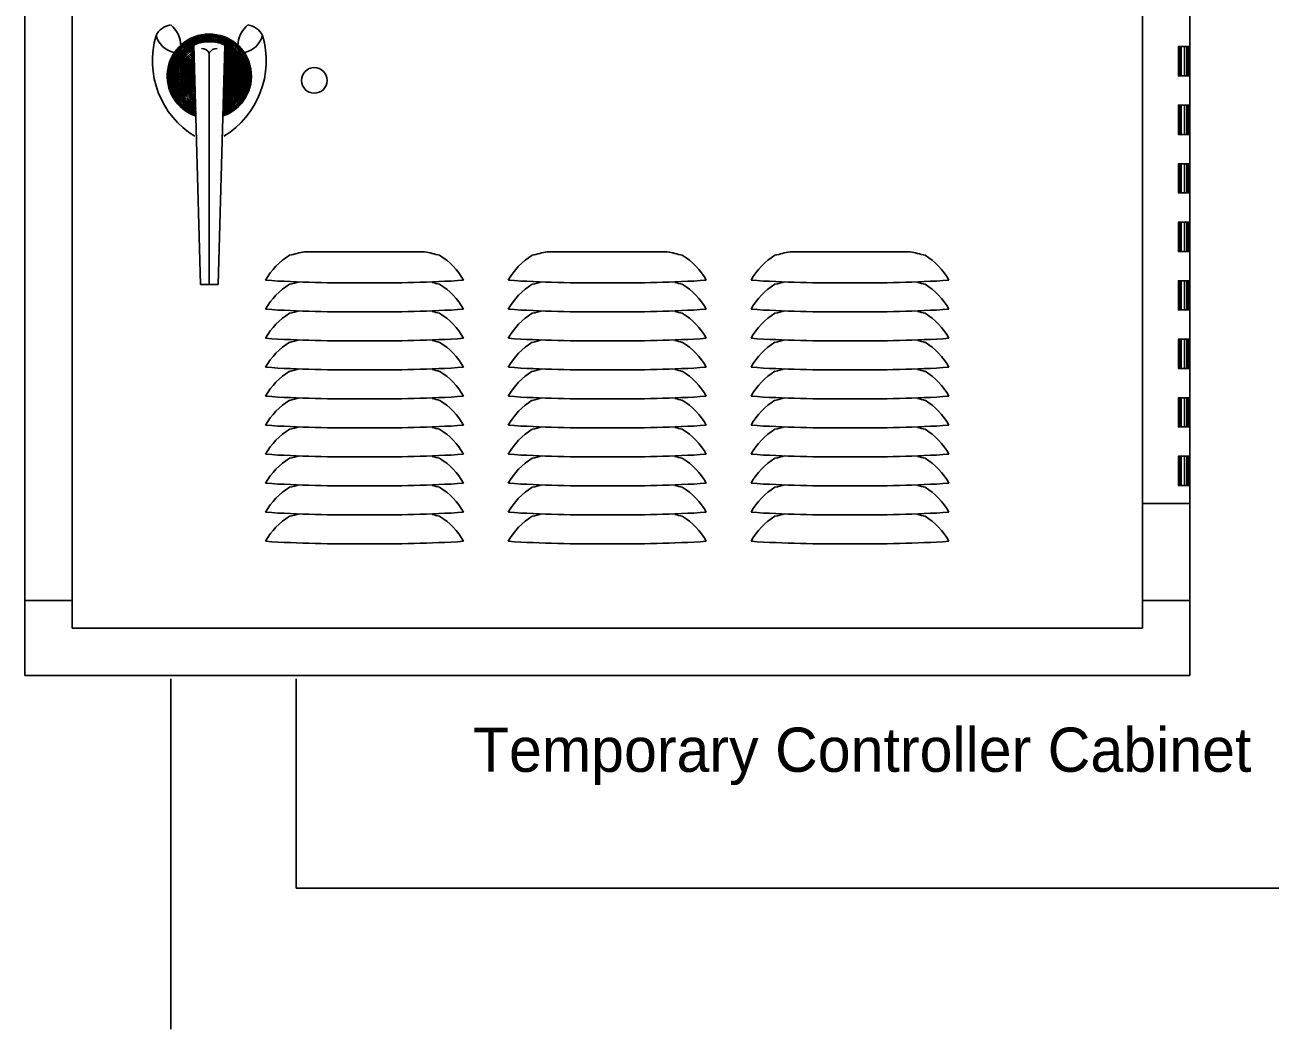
# Model space of a CAD drawing. Extents: x 998230 to 998910, y 999277 to 999717.
# Drawn here: x 998419.2 to 998486.9, y 999528.3 to 999582.8 of the extents above; entities that cross this region are included whole.
import ezdxf

# ---------------------------------------------------------------- set-up
doc = ezdxf.new("R2010")
doc.units = 0
for name, color, linetype in [('Design_EX_Roadway Notes', 7, 'Continuous'), ('Signals_EX_Above Ground', 7, 'Continuous'), ('Signals_EX_Detector Loop', 7, 'Continuous')]:
    doc.layers.add(name, color=color, linetype=linetype)

msp = doc.modelspace()

# ---------------------------------------------------------------- linework, layer by layer
at = {"layer": 'Signals_EX_Above Ground'}
for p, q in [((998428.411, 999581.671), (998428.778, 999568.671)), ((998429.252, 999568.671), (998429.252, 999581.252)), ((998430.092, 999581.648), (998429.725, 999568.671)), ((998481.922, 999581.581), (998481.922, 999580.001)), ((998481.95, 999581.584), (998481.95, 999580.006)), ((998482.029, 999581.587), (998482.029, 999580.006)), ((998482.206, 999581.584), (998482.206, 999580.006)), ((998482.333, 999581.587), (998482.333, 999580.006)), ((998482.382, 999581.584), (998482.382, 999580.006)), ((998482.419, 999581.584), (998482.419, 999580.006)), ((998482.441, 999581.584), (998482.441, 999580.006)), ((998482.466, 999581.587), (998482.466, 999580.006)), ((998481.922, 999578.404), (998481.922, 999576.826)), ((998481.95, 999578.408), (998481.95, 999576.831)), ((998482.029, 999578.411), (998482.029, 999576.831)), ((998482.206, 999578.408), (998482.206, 999576.831)), ((998482.333, 999578.411), (998482.333, 999576.831)), ((998482.382, 999578.408), (998482.382, 999576.831)), ((998482.419, 999578.408), (998482.419, 999576.831)), ((998482.441, 999578.408), (998482.441, 999576.831)), ((998482.466, 999578.411), (998482.466, 999576.831)), ((998481.922, 999575.229), (998481.922, 999573.65)), ((998481.95, 999575.233), (998481.95, 999573.656)), ((998482.029, 999575.236), (998482.029, 999573.656)), ((998482.206, 999575.233), (998482.206, 999573.656)), ((998482.333, 999575.236), (998482.333, 999573.656)), ((998482.382, 999575.233), (998482.382, 999573.656)), ((998482.419, 999575.233), (998482.419, 999573.656)), ((998482.441, 999575.233), (998482.441, 999573.656)), ((998482.466, 999575.236), (998482.466, 999573.656)), ((998481.922, 999572.054), (998481.922, 999570.473)), ((998481.95, 999572.057), (998481.95, 999570.481)), ((998482.029, 999572.061), (998482.029, 999570.481)), ((998482.206, 999572.057), (998482.206, 999570.481)), ((998482.333, 999572.061), (998482.333, 999570.481)), ((998482.382, 999572.057), (998482.382, 999570.481)), ((998482.419, 999572.057), (998482.419, 999570.481)), ((998482.441, 999572.057), (998482.441, 999570.481)), ((998482.466, 999572.061), (998482.466, 999570.481)), ((998434.425, 999570.455), (998437.683, 999570.455)), ((998440.94, 999570.455), (998437.683, 999570.455)), ((998447.605, 999570.455), (998450.862, 999570.455)), ((998454.12, 999570.455), (998450.862, 999570.455)), ((998460.784, 999570.455), (998464.041, 999570.455)), ((998467.299, 999570.455), (998464.041, 999570.455)), ((998428.778, 999568.671), (998429.725, 999568.671)), ((998481.922, 999568.877), (998481.922, 999567.298)), ((998481.95, 999568.882), (998481.95, 999567.304)), ((998482.029, 999568.885), (998482.029, 999567.304)), ((998482.206, 999568.882), (998482.206, 999567.304)), ((998482.333, 999568.885), (998482.333, 999567.304)), ((998482.382, 999568.882), (998482.382, 999567.304)), ((998482.419, 999568.882), (998482.419, 999567.304)), ((998482.441, 999568.882), (998482.441, 999567.304)), ((998482.466, 999568.885), (998482.466, 999567.304)), ((998481.922, 999565.702), (998481.922, 999564.123)), ((998481.95, 999565.706), (998481.95, 999564.128)), ((998482.029, 999565.709), (998482.029, 999564.128)), ((998482.206, 999565.706), (998482.206, 999564.128)), ((998482.333, 999565.709), (998482.333, 999564.128)), ((998482.382, 999565.706), (998482.382, 999564.128)), ((998482.419, 999565.706), (998482.419, 999564.128)), ((998482.441, 999565.706), (998482.441, 999564.128)), ((998482.466, 999565.709), (998482.466, 999564.128)), ((998481.922, 999562.526), (998481.922, 999560.948)), ((998481.95, 999562.529), (998481.95, 999560.953)), ((998482.029, 999562.533), (998482.029, 999560.953)), ((998482.206, 999562.529), (998482.206, 999560.953)), ((998482.333, 999562.533), (998482.333, 999560.953)), ((998482.382, 999562.529), (998482.382, 999560.953)), ((998482.419, 999562.529), (998482.419, 999560.953)), ((998482.441, 999562.529), (998482.441, 999560.953)), ((998482.466, 999562.533), (998482.466, 999560.953)), ((998481.922, 999559.351), (998481.922, 999557.771)), ((998481.95, 999559.354), (998481.95, 999557.776)), ((998482.029, 999559.357), (998482.029, 999557.776)), ((998482.206, 999559.354), (998482.206, 999557.776)), ((998482.333, 999559.357), (998482.333, 999557.776)), ((998482.382, 999559.354), (998482.382, 999557.776)), ((998482.419, 999559.354), (998482.419, 999557.776)), ((998482.441, 999559.354), (998482.441, 999557.776)), ((998482.466, 999559.357), (998482.466, 999557.776)), ((998482.488, 999556.784), (998479.916, 999556.784)), ((998421.81, 999551.522), (998419.237, 999551.522)), ((998482.488, 999551.522), (998479.916, 999551.522)), ((998479.916, 999550.034), (998421.81, 999550.034))]:
    msp.add_line(p, q, dxfattribs=at)
for points in [[(998419.237, 999624.161), (998482.488, 999624.161), (998482.488, 999547.461), (998419.237, 999547.461)], [(998482.488, 999581.589), (998481.87, 999581.589), (998481.87, 999580.001), (998482.488, 999580.001)], [(998482.488, 999578.414), (998481.87, 999578.414), (998481.87, 999576.826), (998482.488, 999576.826)], [(998482.488, 999575.237), (998481.87, 999575.237), (998481.87, 999573.65), (998482.488, 999573.65)], [(998482.488, 999572.062), (998481.87, 999572.062), (998481.87, 999570.473), (998482.488, 999570.473)], [(998482.488, 999568.886), (998481.87, 999568.886), (998481.87, 999567.298), (998482.488, 999567.298)], [(998482.488, 999565.711), (998481.87, 999565.711), (998481.87, 999564.123), (998482.488, 999564.123)], [(998482.488, 999562.535), (998481.87, 999562.535), (998481.87, 999560.948), (998482.488, 999560.948)], [(998482.488, 999559.359), (998481.87, 999559.359), (998481.87, 999557.771), (998482.488, 999557.771)]]:
    msp.add_lwpolyline(points, close=True, dxfattribs=at)
for points in [[(998421.81, 999550.034), (998421.81, 999613.076)], [(998479.916, 999613.076), (998479.916, 999550.034)], [(998481.87, 999572.062), (998482.488, 999572.062), (998482.488, 999573.65), (998481.87, 999573.65)], [(998481.87, 999568.886), (998482.488, 999568.886), (998482.488, 999570.473), (998481.87, 999570.473)], [(998481.87, 999565.711), (998482.488, 999565.711), (998482.488, 999567.298), (998481.87, 999567.298)]]:
    msp.add_lwpolyline(points, dxfattribs=at)
msp.add_circle((998434.952, 999579.756), 0.696, dxfattribs=at)
for centre, radius, start, end in [((998427.289, 999581.741), 1.037, 97.58881, 153.87552), ((998426.242, 999581.635), 1.455, 0.23248, 51.25229), ((998432.26, 999581.635), 1.455, 128.74771, 179.76752), ((998431.212, 999581.741), 1.037, 26.12448, 82.41119), ((998430.978, 999580.833), 4.818, 163.5395, 238.50954), ((998427.636, 999582.566), 1.33, 196.08463, 256.33009), ((998429.251, 999579.988), 2.286, 289.20747, 251.58679), ((998429.251, 999579.988), 2.247, 289.57728, 251.58679), ((998429.251, 999579.988), 2.185, 290.20697, 251.58679), ((998429.251, 999579.988), 2.122, 290.87998, 249.90621), ((998429.251, 999579.988), 2.045, 291.75555, 248.6401), ((998429.251, 999579.988), 1.984, 292.51164, 248.904), ((998429.251, 999579.988), 1.932, 293.20091, 248.06026), ((998427.523, 999580.833), 4.818, 301.49046, 16.4605), ((998430.866, 999582.566), 1.33, 283.66991, 343.91537), ((998429.251, 999579.988), 1.881, 116.57933, 247.77987), ((998429.251, 999579.988), 1.826, 117.95288, 244.99403), ((998429.251, 999579.988), 1.76, 118.41295, 244.99403), ((998429.251, 999579.988), 1.684, 119.73001, 243.67973), ((998429.251, 999579.988), 1.593, 121.48968, 241.92006), ((998429.251, 999579.988), 1.521, 123.05761, 240.35213), ((998429.251, 999579.85), 2.007, 65.20951, 114.79049), ((998429.251, 999579.988), 1.881, 63.46642, 116.54987), ((998428.809, 999580.972), 0.524, 32.36476, 87.97922), ((998429.693, 999580.972), 0.524, 92.02078, 147.63524), ((998429.251, 999579.988), 1.881, 293.90642, 63.43564), ((998429.251, 999579.988), 1.826, 294.72911, 62.18398), ((998429.251, 999579.988), 1.765, 295.69033, 61.65172), ((998429.251, 999579.988), 1.694, 296.92635, 60.41571), ((998429.251, 999579.988), 1.632, 298.1133, 59.22875), ((998429.251, 999579.988), 1.569, 299.41617, 57.92589), ((998429.251, 999579.988), 1.515, 300.63453, 56.70753), ((998429.251, 999579.988), 1.437, 125.11994, 238.2898), ((998429.251, 999579.988), 1.363, 127.18279, 236.22696), ((998429.251, 999579.988), 1.279, 129.91175, 233.49799), ((998429.251, 999579.988), 1.201, 132.90977, 230.49997), ((998429.251, 999579.988), 1.129, 136.19181, 227.21794), ((998429.251, 999579.988), 1.064, 139.72408, 223.68566), ((998429.251, 999579.988), 0.981, 145.44167, 217.96807), ((998429.251, 999579.988), 1.465, 301.85541, 55.48665), ((998429.251, 999579.988), 1.403, 303.52901, 53.81305), ((998429.251, 999579.988), 1.341, 305.40033, 51.94173), ((998429.251, 999579.988), 1.284, 307.3391, 50.00296), ((998429.251, 999579.988), 1.231, 309.3393, 48.00275), ((998429.251, 999579.988), 1.169, 311.99902, 45.34304), ((998429.251, 999579.988), 1.112, 314.80341, 42.53865), ((998429.251, 999579.988), 1.038, 319.23966, 38.1024), ((998429.251, 999579.988), 0.985, 323.17187, 34.17018), ((998429.251, 999579.988), 0.92, 151.00628, 212.40346), ((998429.251, 999579.988), 0.853, 159.76823, 203.64152), ((998429.251, 999579.988), 0.919, 329.46118, 27.88088), ((998429.251, 999579.988), 0.858, 337.78561, 19.55644), ((998436.775, 999558.698), 11.991, 101.307, 105.3205), ((998438.588, 999558.698), 11.991, 74.6795, 78.693), ((998449.955, 999558.698), 11.991, 101.307, 105.3205), ((998451.768, 999558.698), 11.991, 74.6795, 78.693), ((998463.134, 999558.698), 11.991, 101.307, 105.3205), ((998464.947, 999558.698), 11.991, 74.6795, 78.693), ((998435.461, 999567.187), 3.592, 121.07616, 151.35008), ((998439.903, 999567.187), 3.592, 28.64993, 58.92384), ((998448.64, 999567.187), 3.592, 121.07616, 151.35008), ((998453.082, 999567.187), 3.592, 28.64993, 58.92384), ((998461.82, 999567.187), 3.592, 121.07616, 151.35008), ((998466.262, 999567.187), 3.592, 28.64993, 58.92384), ((998436.672, 999636.932), 68.163, 266.33028, 270.84904), ((998435.461, 999565.613), 3.592, 121.07616, 151.35008), ((998436.775, 999557.124), 11.991, 102.71933, 105.3205), ((998438.692, 999636.932), 68.163, 269.15096, 273.66973), ((998438.588, 999557.124), 11.991, 74.6795, 76.65968), ((998439.903, 999565.613), 3.592, 28.64993, 58.92384), ((998449.851, 999636.932), 68.163, 266.33028, 270.84904), ((998448.64, 999565.613), 3.592, 121.07616, 151.35008), ((998449.955, 999557.124), 11.991, 102.71933, 105.3205), ((998451.871, 999636.932), 68.163, 269.15096, 273.66973), ((998451.768, 999557.124), 11.991, 74.6795, 76.65968), ((998453.082, 999565.613), 3.592, 28.64993, 58.92384), ((998463.031, 999636.932), 68.163, 266.33028, 270.84904), ((998461.82, 999565.613), 3.592, 121.07616, 151.35008), ((998463.134, 999557.124), 11.991, 102.71933, 105.3205), ((998465.051, 999636.932), 68.163, 269.15096, 273.66973), ((998464.947, 999557.124), 11.991, 74.6795, 76.65968), ((998466.262, 999565.613), 3.592, 28.64993, 58.92384), ((998436.672, 999635.358), 68.163, 266.33028, 270.84904), ((998435.461, 999564.039), 3.592, 121.07616, 151.35008), ((998436.775, 999555.55), 11.991, 102.71933, 105.3205), ((998438.692, 999635.358), 68.163, 269.15096, 273.66973), ((998438.588, 999555.55), 11.991, 74.6795, 76.65968), ((998439.903, 999564.039), 3.592, 28.64993, 58.92384), ((998449.851, 999635.358), 68.163, 266.33028, 270.84904), ((998448.64, 999564.039), 3.592, 121.07616, 151.35008), ((998449.955, 999555.55), 11.991, 102.71933, 105.3205), ((998451.871, 999635.358), 68.163, 269.15096, 273.66973), ((998451.768, 999555.55), 11.991, 74.6795, 76.65968), ((998453.082, 999564.039), 3.592, 28.64993, 58.92384), ((998463.031, 999635.358), 68.163, 266.33028, 270.84904), ((998461.82, 999564.039), 3.592, 121.07616, 151.35008), ((998463.134, 999555.55), 11.991, 102.71933, 105.3205), ((998465.051, 999635.358), 68.163, 269.15096, 273.66973), ((998464.947, 999555.55), 11.991, 74.6795, 76.65968), ((998466.262, 999564.039), 3.592, 28.64993, 58.92384), ((998436.672, 999633.783), 68.163, 266.33028, 270.84904), ((998436.775, 999553.975), 11.991, 102.71933, 105.3205), ((998438.692, 999633.783), 68.163, 269.15096, 273.66973), ((998438.692, 999633.783), 68.163, 269.15096, 273.66973), ((998449.851, 999633.783), 68.163, 266.33028, 270.84904), ((998449.851, 999633.783), 68.163, 266.33028, 270.84904), ((998449.955, 999553.975), 11.991, 102.71933, 105.3205), ((998451.871, 999633.783), 68.163, 269.15096, 273.66973), ((998451.871, 999633.783), 68.163, 269.15096, 273.66973), ((998463.031, 999633.783), 68.163, 266.33028, 270.84904), ((998463.031, 999633.783), 68.163, 266.33028, 270.84904), ((998463.134, 999553.975), 11.991, 102.71933, 105.3205), ((998465.051, 999633.783), 68.163, 269.15096, 273.66973), ((998465.051, 999633.783), 68.163, 269.15096, 273.66973), ((998435.461, 999562.465), 3.592, 121.07616, 151.35008), ((998438.588, 999553.975), 11.991, 74.6795, 76.65968), ((998439.903, 999562.465), 3.592, 28.64993, 58.92384), ((998448.64, 999562.465), 3.592, 121.07616, 151.35008), ((998451.768, 999553.975), 11.991, 74.6795, 76.65968), ((998453.082, 999562.465), 3.592, 28.64993, 58.92384), ((998461.82, 999562.465), 3.592, 121.07616, 151.35008), ((998464.947, 999553.975), 11.991, 74.6795, 76.65968), ((998466.262, 999562.465), 3.592, 28.64993, 58.92384), ((998436.672, 999632.209), 68.163, 266.33028, 270.84904), ((998435.461, 999560.89), 3.592, 121.07616, 151.35008), ((998436.775, 999552.401), 11.991, 102.71933, 105.3205), ((998438.692, 999632.209), 68.163, 269.15096, 273.66973), ((998438.588, 999552.401), 11.991, 74.6795, 76.65968), ((998439.903, 999560.89), 3.592, 28.64993, 58.92384), ((998449.851, 999632.209), 68.163, 266.33028, 270.84904), ((998448.64, 999560.89), 3.592, 121.07616, 151.35008), ((998449.955, 999552.401), 11.991, 102.71933, 105.3205), ((998451.871, 999632.209), 68.163, 269.15096, 273.66973), ((998451.768, 999552.401), 11.991, 74.6795, 76.65968), ((998453.082, 999560.89), 3.592, 28.64993, 58.92384), ((998463.031, 999632.209), 68.163, 266.33028, 270.84904), ((998461.82, 999560.89), 3.592, 121.07616, 151.35008), ((998463.134, 999552.401), 11.991, 102.71933, 105.3205), ((998465.051, 999632.209), 68.163, 269.15096, 273.66973), ((998464.947, 999552.401), 11.991, 74.6795, 76.65968), ((998466.262, 999560.89), 3.592, 28.64993, 58.92384), ((998436.672, 999630.635), 68.163, 266.33028, 270.84904), ((998435.461, 999559.316), 3.592, 121.07616, 151.35008), ((998436.775, 999550.827), 11.991, 102.71933, 105.3205), ((998438.692, 999630.635), 68.163, 269.15096, 273.66973), ((998438.692, 999630.635), 68.163, 269.15096, 273.66973), ((998438.692, 999630.635), 68.163, 269.15096, 273.66973), ((998438.588, 999550.827), 11.991, 74.6795, 76.65968), ((998439.903, 999559.316), 3.592, 28.64993, 58.92384), ((998449.851, 999630.635), 68.163, 266.33028, 270.84904), ((998449.851, 999630.635), 68.163, 266.33028, 270.84904), ((998449.851, 999630.635), 68.163, 266.33028, 270.84904), ((998448.64, 999559.316), 3.592, 121.07616, 151.35008), ((998449.955, 999550.827), 11.991, 102.71933, 105.3205), ((998451.871, 999630.635), 68.163, 269.15096, 273.66973), ((998451.871, 999630.635), 68.163, 269.15096, 273.66973), ((998451.871, 999630.635), 68.163, 269.15096, 273.66973), ((998451.768, 999550.827), 11.991, 74.6795, 76.65968), ((998453.082, 999559.316), 3.592, 28.64993, 58.92384), ((998463.031, 999630.635), 68.163, 266.33028, 270.84904), ((998463.031, 999630.635), 68.163, 266.33028, 270.84904), ((998463.031, 999630.635), 68.163, 266.33028, 270.84904), ((998461.82, 999559.316), 3.592, 121.07616, 151.35008), ((998463.134, 999550.827), 11.991, 102.71933, 105.3205), ((998465.051, 999630.635), 68.163, 269.15096, 273.66973), ((998465.051, 999630.635), 68.163, 269.15096, 273.66973), ((998465.051, 999630.635), 68.163, 269.15096, 273.66973), ((998464.947, 999550.827), 11.991, 74.6795, 76.65968), ((998466.262, 999559.316), 3.592, 28.64993, 58.92384), ((998436.672, 999629.061), 68.163, 266.33028, 270.84904), ((998436.775, 999549.253), 11.991, 102.71933, 105.3205), ((998438.692, 999629.061), 68.163, 269.15096, 273.66973), ((998449.851, 999629.061), 68.163, 266.33028, 270.84904), ((998449.955, 999549.253), 11.991, 102.71933, 105.3205), ((998451.871, 999629.061), 68.163, 269.15096, 273.66973), ((998463.031, 999629.061), 68.163, 266.33028, 270.84904), ((998463.134, 999549.253), 11.991, 102.71933, 105.3205), ((998465.051, 999629.061), 68.163, 269.15096, 273.66973), ((998435.461, 999557.742), 3.592, 121.07616, 151.35008), ((998438.588, 999549.253), 11.991, 74.6795, 76.65968), ((998439.903, 999557.742), 3.592, 28.64993, 58.92384), ((998448.64, 999557.742), 3.592, 121.07616, 151.35008), ((998451.768, 999549.253), 11.991, 74.6795, 76.65968), ((998453.082, 999557.742), 3.592, 28.64993, 58.92384), ((998461.82, 999557.742), 3.592, 121.07616, 151.35008), ((998464.947, 999549.253), 11.991, 74.6795, 76.65968), ((998466.262, 999557.742), 3.592, 28.64993, 58.92384), ((998436.672, 999627.487), 68.163, 266.33028, 270.84904), ((998435.461, 999556.168), 3.592, 121.07616, 151.35008), ((998436.775, 999547.679), 11.991, 102.71933, 105.3205), ((998438.692, 999627.487), 68.163, 269.15096, 273.66973), ((998438.692, 999627.487), 68.163, 269.15096, 273.66973), ((998438.692, 999627.487), 68.163, 269.15096, 273.66973), ((998438.692, 999627.487), 68.163, 269.15096, 273.66973), ((998438.588, 999547.679), 11.991, 74.6795, 76.65968), ((998439.903, 999556.168), 3.592, 28.64993, 58.92384), ((998449.851, 999627.487), 68.163, 266.33028, 270.84904), ((998449.851, 999627.487), 68.163, 266.33028, 270.84904), ((998449.851, 999627.487), 68.163, 266.33028, 270.84904), ((998449.851, 999627.487), 68.163, 266.33028, 270.84904), ((998448.64, 999556.168), 3.592, 121.07616, 151.35008), ((998449.955, 999547.679), 11.991, 102.71933, 105.3205), ((998451.871, 999627.487), 68.163, 269.15096, 273.66973), ((998451.871, 999627.487), 68.163, 269.15096, 273.66973), ((998451.871, 999627.487), 68.163, 269.15096, 273.66973), ((998451.871, 999627.487), 68.163, 269.15096, 273.66973), ((998451.768, 999547.679), 11.991, 74.6795, 76.65968), ((998453.082, 999556.168), 3.592, 28.64993, 58.92384), ((998463.031, 999627.487), 68.163, 266.33028, 270.84904), ((998463.031, 999627.487), 68.163, 266.33028, 270.84904), ((998463.031, 999627.487), 68.163, 266.33028, 270.84904), ((998463.031, 999627.487), 68.163, 266.33028, 270.84904), ((998461.82, 999556.168), 3.592, 121.07616, 151.35008), ((998463.134, 999547.679), 11.991, 102.71933, 105.3205), ((998465.051, 999627.487), 68.163, 269.15096, 273.66973), ((998465.051, 999627.487), 68.163, 269.15096, 273.66973), ((998465.051, 999627.487), 68.163, 269.15096, 273.66973), ((998465.051, 999627.487), 68.163, 269.15096, 273.66973), ((998464.947, 999547.679), 11.991, 74.6795, 76.65968), ((998466.262, 999556.168), 3.592, 28.64993, 58.92384), ((998436.672, 999625.913), 68.163, 266.33028, 270.84904), ((998435.461, 999554.594), 3.592, 121.07616, 151.35008), ((998436.775, 999546.105), 11.991, 102.71933, 105.3205), ((998438.692, 999625.913), 68.163, 269.15096, 273.66973), ((998438.588, 999546.105), 11.991, 74.6795, 76.65968), ((998439.903, 999554.594), 3.592, 28.64993, 58.92384), ((998449.851, 999625.913), 68.163, 266.33028, 270.84904), ((998448.64, 999554.594), 3.592, 121.07616, 151.35008), ((998449.955, 999546.105), 11.991, 102.71933, 105.3205), ((998451.871, 999625.913), 68.163, 269.15096, 273.66973), ((998451.768, 999546.105), 11.991, 74.6795, 76.65968), ((998453.082, 999554.594), 3.592, 28.64993, 58.92384), ((998463.031, 999625.913), 68.163, 266.33028, 270.84904), ((998461.82, 999554.594), 3.592, 121.07616, 151.35008), ((998463.134, 999546.105), 11.991, 102.71933, 105.3205), ((998465.051, 999625.913), 68.163, 269.15096, 273.66973), ((998464.947, 999546.105), 11.991, 74.6795, 76.65968), ((998466.262, 999554.594), 3.592, 28.64993, 58.92384), ((998436.672, 999624.339), 68.163, 266.33028, 270.84904), ((998436.672, 999624.339), 68.163, 266.33028, 270.84904), ((998436.775, 999544.531), 11.991, 102.71933, 105.3205), ((998438.692, 999624.339), 68.163, 269.15096, 273.66973), ((998438.692, 999624.339), 68.163, 269.15096, 273.66973), ((998438.588, 999544.531), 11.991, 74.6795, 76.65968), ((998449.851, 999624.339), 68.163, 266.33028, 270.84904), ((998449.851, 999624.339), 68.163, 266.33028, 270.84904), ((998449.955, 999544.531), 11.991, 102.71933, 105.3205), ((998451.871, 999624.339), 68.163, 269.15096, 273.66973), ((998451.871, 999624.339), 68.163, 269.15096, 273.66973), ((998451.768, 999544.531), 11.991, 74.6795, 76.65968), ((998463.031, 999624.339), 68.163, 266.33028, 270.84904), ((998463.031, 999624.339), 68.163, 266.33028, 270.84904), ((998463.134, 999544.531), 11.991, 102.71933, 105.3205), ((998465.051, 999624.339), 68.163, 269.15096, 273.66973), ((998465.051, 999624.339), 68.163, 269.15096, 273.66973), ((998464.947, 999544.531), 11.991, 74.6795, 76.65968), ((998435.461, 999553.02), 3.592, 121.07616, 151.35008), ((998439.903, 999553.02), 3.592, 28.64993, 58.92384), ((998448.64, 999553.02), 3.592, 121.07616, 151.35008), ((998453.082, 999553.02), 3.592, 28.64993, 58.92384), ((998461.82, 999553.02), 3.592, 121.07616, 151.35008), ((998466.262, 999553.02), 3.592, 28.64993, 58.92384), ((998436.672, 999622.764), 68.163, 266.33028, 270.84904), ((998438.692, 999622.764), 68.163, 269.15096, 273.66973), ((998449.851, 999622.764), 68.163, 266.33028, 270.84904), ((998451.871, 999622.764), 68.163, 269.15096, 273.66973), ((998463.031, 999622.764), 68.163, 266.33028, 270.84904), ((998465.051, 999622.764), 68.163, 269.15096, 273.66973)]:
    msp.add_arc(centre, radius, start, end, dxfattribs=at)
at = {"layer": 'Signals_EX_Detector Loop'}
for p, q in [((998427.167, 999528.264), (998427.167, 999547.282)), ((998433.973, 999535.908), (998433.973, 999547.282)), ((998713.736, 999535.908), (998433.973, 999535.908))]:
    msp.add_line(p, q, dxfattribs=at)

# ---------------------------------------------------------------- texts
at = {"layer": 'Design_EX_Roadway Notes'}
msp.add_text('Temporary Controller Cabinet', height=2.4, dxfattribs=at).set_placement((998443.564, 999542.228))

doc.saveas('drawing.dxf')
